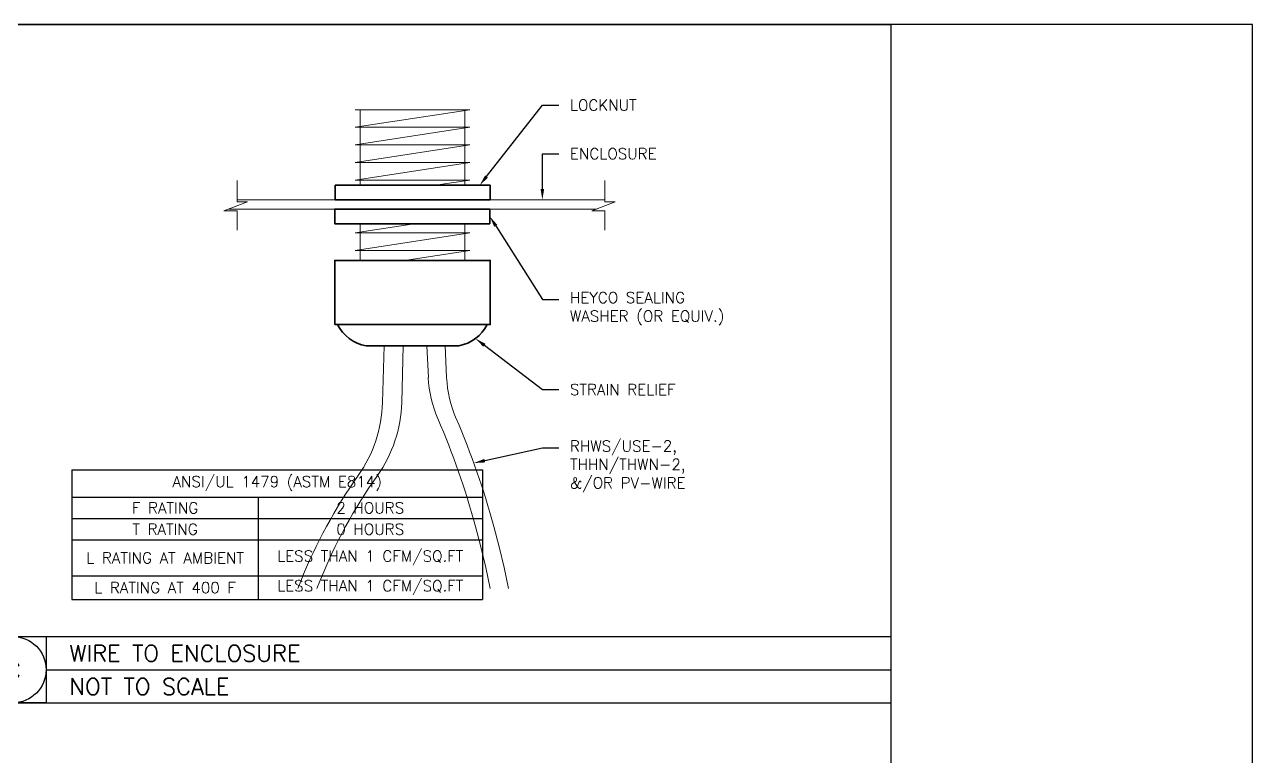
# Model space of a CAD drawing. Header units: inches. Extents: x -6 to 441, y 0 to 338.
# Drawn here: x 37.04 to 50.92, y 28.16 to 36.43 of the extents above; entities that cross this region are included whole.
import ezdxf
from ezdxf import colors
from ezdxf.entities.mleader import LeaderData, LeaderLine
from ezdxf.math import Vec2, Vec3

# ---------------------------------------------------------------- set-up
doc = ezdxf.new("R2010")
doc.units = ezdxf.units.IN
doc.header["$MEASUREMENT"] = 0
doc.styles.add('Roman', font='romans.shx', dxfattribs={"height": 0.125})
doc.styles.add('Roman-A', font='romans.shx', dxfattribs={"height": 0.125})

# ---------------------------------------------------------------- blocks, each defined once
blk = doc.blocks.new('*U30')
blk.add_lwpolyline([(0, 0.75), (0.75, 0.75), (0.75, 0), (0, 0)], close=True)
blk.add_circle((0.375, 0.375), 0.375)
at = {"insert": (0.383, 0.366), "char_height": 0.188, "width": 0.46087, "attachment_point": 5, "style": 'Roman-A'}
blk.add_mtext('C', dxfattribs=at)
blk = doc.blocks.new('*T13')
at = {"color": 0, "linetype": 'ByBlock', "lineweight": -2, "transparency": 16777216}
for p, q in [((0, 0), (4.642, 0)), ((0, 0), (0, -1.465)), ((4.642, 0), (4.642, -1.465)), ((0, -0.31), (4.642, -0.31)), ((2.105, -0.31), (2.105, -1.465)), ((0, -0.551), (4.642, -0.551)), ((0, -0.792), (4.642, -0.792)), ((0, -1.2), (4.642, -1.2)), ((0, -1.465), (4.642, -1.465))]:
    blk.add_line(p, q, dxfattribs=at)
at = {"color": 0, "transparency": 16777216, "char_height": 0.125, "attachment_point": 5, "style": 'Roman'}
for s, insert, width in [('{\\Fromans|c0;ANSI/UL 1479 (ASTM E814)}', (2.321, -0.155), 4.56725), ('{\\Fromans|c0;F RATING}', (1.053, -0.431), 2.03068), ('{\\Fromans|c0;2 HOURS}', (3.373, -0.431), 2.46223), ('{\\Fromans|c0;T RATING}', (1.053, -0.672), 2.03068), ('{\\Fromans|c0;0 HOURS}', (3.373, -0.672), 2.46223), ('{\\Fromans|c0;L RATING AT AMBIENT }', (1.053, -0.996), 2.03068), ('{\\Fromans|c0;LESS THAN 1 CFM/SQ.FT}', (3.373, -0.996), 2.46223), ('{\\Fromans|c0;LESS THAN 1 CFM/SQ.FT}', (3.373, -1.332), 2.46223), ('{\\Fromans|c0;L RATING AT 400 F}', (1.053, -1.332), 2.03068)]:
    blk.add_mtext(s, dxfattribs=dict(at, insert=insert, width=width))
blk = doc.blocks.new('*U12')
at = {"color": 7, "lineweight": 13}
for points in [[(4.246, 6.705), (5.541, 6.705), (4.246, 6.507), (5.541, 6.507), (4.246, 6.308), (5.541, 6.308), (4.246, 6.109), (5.541, 6.109), (4.246, 5.91), (5.541, 5.91), (5.154, 5.851)], [(4.301, 6.705), (4.301, 5.851)], [(5.485, 6.705), (5.485, 5.851)], [(4.911, 5.416), (4.246, 5.313), (5.541, 5.313), (4.246, 5.114), (5.541, 5.114), (4.804, 5.001)], [(4.301, 5.416), (4.301, 5.001)], [(5.485, 5.416), (5.485, 5.001)]]:
    blk.add_lwpolyline(points, dxfattribs=at)
at = {"color": 7, "lineweight": 20}
for points in [[(2.912, 5.345), (2.912, 5.561), (2.761, 5.561), (3.028, 5.664), (2.912, 5.664), (2.912, 5.903)], [(7.07, 5.345), (7.07, 5.561), (6.92, 5.561), (7.186, 5.664), (7.07, 5.664), (7.07, 5.903)], [(4.573, 4.037), (4.556, 3.395)], [(4.79, 4.037), (4.773, 3.395)], [(5.056, 4.037), (5.073, 3.679)], [(5.772, 1.294), (5.722, 1.529), (5.667, 1.763), (5.606, 1.995)], [(5.98, 1.294), (5.929, 1.529), (5.874, 1.763), (5.815, 1.995)]]:
    blk.add_lwpolyline(points, dxfattribs=at)
at = {"color": 7, "lineweight": 35}
for points in [[(5.773, 5.685), (4.021, 5.685), (4.021, 5.851), (5.773, 5.851)], [(5.768, 5.416), (4.015, 5.416), (4.015, 5.581), (5.768, 5.581)], [(4.015, 4.276), (5.772, 4.276), (5.772, 5.001), (4.015, 5.001)]]:
    blk.add_lwpolyline(points, close=True, dxfattribs=at)
at = {"lineweight": 20}
for points in [[(2.815, 5.581), (6.973, 5.581)], [(2.912, 5.685), (7.07, 5.685)]]:
    blk.add_lwpolyline(points, dxfattribs=at)
at = {"color": 7, "lineweight": 35}
blk.add_lwpolyline([(5.772, 5.001), (4.015, 5.001)], dxfattribs=at)
blk.add_lwpolyline([(5.418, 4.037), (4.369, 4.037, -0.240145), (4.046, 4.276)], format="xyb", dxfattribs=at)
at = {"color": 7, "lineweight": 20}
for points in [[(5.264, 4.037), (5.28, 3.679, 0.091019), (5.389, 3.212)], [(3.597, 1.294), (3.63, 1.377, -0.059146), (4.281, 2.57)], [(3.813, 1.294), (3.847, 1.377, -0.059146), (4.497, 2.57)]]:
    blk.add_lwpolyline(points, format="xyb", dxfattribs=at)
at = {"color": 7, "lineweight": 35}
blk.add_arc((5.342, 4.475), 0.444, 279.9022, 333.4118, dxfattribs=at)
at = {"color": 7, "lineweight": 20}
for centre, radius, start, end in [((6.398, 3.741), 1.328, 182.6642, 203.467), ((3.06, 3.434), 1.495, 324.6526, 358.5138), ((3.277, 3.434), 1.495, 324.6526, 358.5138), ((-2.865, -0.279), 8.77, 15.0325, 23.4638), ((-2.657, -0.279), 8.77, 15.0325, 23.4638)]:
    blk.add_arc(centre, radius, start, end, dxfattribs=at)
blk.add_blockref('*T13', (1.043, 2.635))
at = {"char_height": 0.1875, "width": 8.11395, "attachment_point": 1, "style": 'Roman-A'}
for s, insert in [('WIRE TO ENCLOSURE', (1.015, 0.654)), ('NOT TO SCALE', (1.015, 0.278))]:
    blk.add_mtext(s, dxfattribs=dict(at, insert=insert))
ml = blk.add_multileader_mtext('Standard')
ml.set_content('{\\Fromans|c0;LOCKNUT}', color=256, style='Roman')
ml.set_leader_properties()
ml.build(insert=Vec2(0, 0))
ml.multileader.update_dxf_attribs({"dogleg_length": 0.186, "arrow_head_size": 0.125})
ctx = ml.context
ctx.base_point, ctx.char_height, ctx.arrow_head_size, ctx.landing_gap_size, ctx.plane_origin = Vec3(6.549, 6.756), 0.125, 0.125, 0.125, Vec3(5.654, 5.851)
notes = []
notes.append((ctx, [(0, (1, 1, 0), (6.362, 6.756), (1, 0), 0.186, [(0, [(5.654, 5.851)], 0, [])])]))
ctx.mtext.insert, ctx.mtext.flow_direction = Vec3(6.674, 6.819), 5
ml = blk.add_multileader_mtext('Standard')
ml.set_content('{\\Fromans|c0;ENCLOSURE}', color=256, style='Roman')
ml.set_leader_properties()
ml.build(insert=Vec2(0, 0))
ml.multileader.update_dxf_attribs({"dogleg_length": 0.186, "arrow_head_size": 0.125})
ctx = ml.context
ctx.base_point, ctx.char_height, ctx.arrow_head_size, ctx.landing_gap_size, ctx.plane_origin = Vec3(6.549, 6.207), 0.125, 0.125, 0.125, Vec3(6.362, 5.685)
notes.append((ctx, [(0, (1, 1, 0), (6.362, 6.207), (1, 0), 0.186, [(0, [(6.362, 5.685)], 0, [])])]))
ctx.mtext.insert, ctx.mtext.flow_direction = Vec3(6.674, 6.27), 5
ml = blk.add_multileader_mtext('Standard')
ml.set_content('{\\Fromans|c0;HEYCO SEALING\\PWASHER (OR EQUIV.)}', color=256, style='Roman')
ml.set_leader_properties()
ml.build(insert=Vec2(0, 0))
ml.multileader.update_dxf_attribs({"dogleg_length": 0.186, "arrow_head_size": 0.125})
ctx = ml.context
ctx.base_point, ctx.char_height, ctx.arrow_head_size, ctx.landing_gap_size, ctx.plane_origin = Vec3(6.549, 4.559), 0.125, 0.125, 0.125, Vec3(5.768, 5.498)
notes.append((ctx, [(0, (1, 1, 0), (6.362, 4.559), (1, 0), 0.186, [(0, [(5.768, 5.498)], 0, [])])]))
ctx.mtext.insert, ctx.mtext.flow_direction = Vec3(6.674, 4.643), 5
ml = blk.add_multileader_mtext('Standard')
ml.set_content('{\\Fromans|c0;STRAIN RELIEF}', color=256, style='Roman')
ml.set_leader_properties()
ml.build(insert=Vec2(0, 0))
ml.multileader.update_dxf_attribs({"dogleg_length": 0.186, "arrow_head_size": 0.125})
ctx = ml.context
ctx.base_point, ctx.char_height, ctx.arrow_head_size, ctx.landing_gap_size, ctx.plane_origin = Vec3(6.549, 3.541), 0.125, 0.125, 0.125, Vec3(5.418, 4.037)
notes.append((ctx, [(0, (1, 1, 0), (6.362, 3.541), (1, 0), 0.186, [(0, [(5.607, 4.118)], 0, [])])]))
ctx.mtext.insert, ctx.mtext.flow_direction = Vec3(6.674, 3.604), 5
ml = blk.add_multileader_mtext('Standard')
ml.set_content('{\\Fromans|c0;RHWS/USE-2,\\PTHHN/THWN-2,\\P&/OR PV-WIRE}', color=256, style='Roman')
ml.set_leader_properties()
ml.build(insert=Vec2(0, 0))
ml.multileader.update_dxf_attribs({"dogleg_length": 0.186, "arrow_head_size": 0.125})
ctx = ml.context
ctx.base_point, ctx.char_height, ctx.arrow_head_size, ctx.landing_gap_size, ctx.plane_origin = Vec3(6.549, 2.883), 0.125, 0.125, 0.125, Vec3(5.588, 2.711)
notes.append((ctx, [(0, (1, 1, 0), (6.362, 2.883), (1, 0), 0.186, [(0, [(5.588, 2.711)], 0, [])])]))
ctx.mtext.insert, ctx.mtext.flow_direction = Vec3(6.674, 2.966), 5
for ctx, leaders in notes:
    for number, flags, end, landing, length, lines in leaders:
        leader = LeaderData()
        leader.index, (leader.has_last_leader_line, leader.has_dogleg_vector, leader.attachment_direction) = number, flags
        leader.last_leader_point, leader.dogleg_vector, leader.dogleg_length = Vec3(end), Vec3(landing), length
        for number, points, colour, breaks in lines:
            line = LeaderLine()
            line.index, line.vertices, line.color, line.breaks = number, Vec3.list(points), colors.encode_raw_color(colour), breaks
            leader.lines.append(line)
        ctx.leaders.append(leader)

msp = doc.modelspace()

# ---------------------------------------------------------------- linework, layer by layer
for p, q in [((37.28, 29.512), (46.834, 29.512)), ((37.28, 29.137), (46.834, 29.137)), ((15.922, 28.762), (46.834, 28.762))]:
    msp.add_line(p, q)
for points in [[(15.922, 36.429), (46.834, 36.429), (46.834, 13.429), (15.922, 13.429)], [(15.922, 13.429), (50.922, 13.429), (50.922, 36.429), (15.922, 36.429)]]:
    msp.add_lwpolyline(points, close=True)

# ---------------------------------------------------------------- block references
for name in ['*U12', '*U30']:
    msp.add_blockref(name, (36.53, 28.762))

doc.saveas('drawing.dxf')
